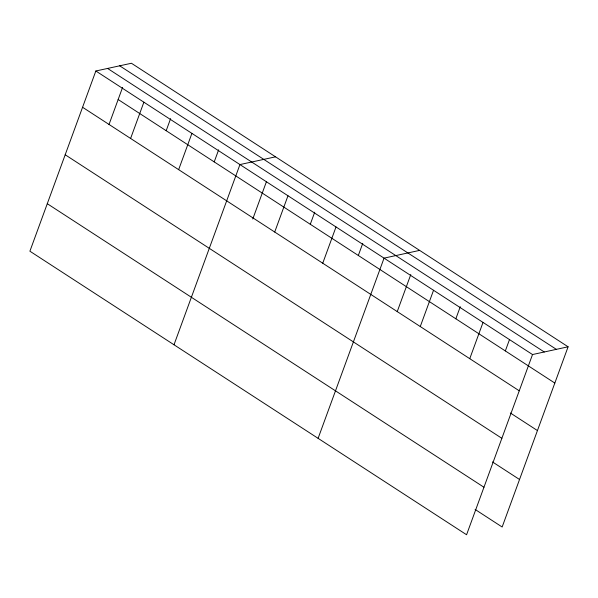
<?xml version="1.0" encoding="UTF-8"?>
<svg xmlns="http://www.w3.org/2000/svg" width="598" height="598" viewBox="0 0 598 598"><rect width="100%" height="100%" fill="white"/><g stroke="black" fill="none" stroke-linecap="round" stroke-linejoin="round"><path stroke-width="0.9" d="M568.1 346.795L131.425 63.253L95.844 70.998L29.9 251.205L466.575 534.747L532.519 354.547L568.1 346.795L502.156 527.002L475.089 509.429M108.986 124.563L122.575 87.435M130.603 138.459L143.879 102.191M166.184 130.708L170.609 118.621M178.645 169.645L191.913 133.376M214.219 161.901L218.644 149.814M174.003 344.769L239.948 164.57L275.529 156.826M252.775 219.003L266.364 181.867M274.714 232.024L287.982 195.763M310.287 224.28L314.712 212.193M322.748 263.217L336.016 226.948M358.322 255.473L362.747 243.379M318.106 438.341L384.051 258.142L419.632 250.39M397.192 311.708L410.781 274.572M420.267 326.545L433.543 290.277M455.848 318.794L460.273 306.707M469.759 358.68L483.035 322.412M505.34 350.929L509.444 339.709M119.682 65.81L556.357 349.352M107.588 68.441L544.262 351.99M95.844 70.998L532.519 354.547M118.15 99.522L554.824 383.064M82.569 107.266L519.251 390.815M510.378 412.994L537.445 430.567M65.189 154.762L501.864 438.312M492.475 461.925L519.535 479.499M47.279 203.701L483.961 487.25"/></g></svg>
